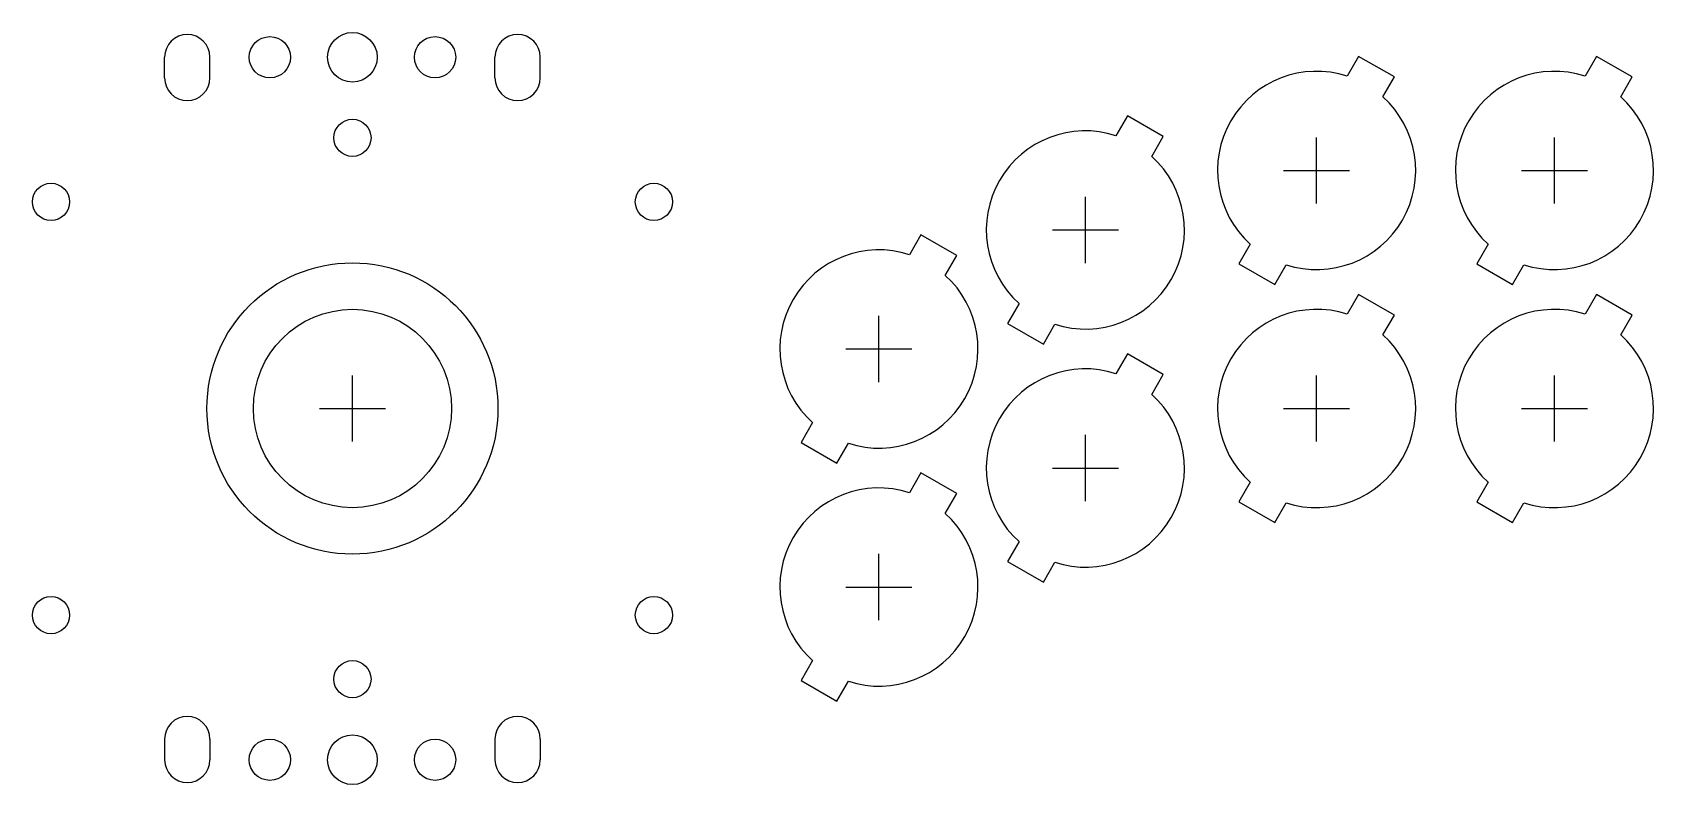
# Model space of a CAD drawing. Header units: millimetres. Extents: x -39 to 158, y -46 to 46.
import ezdxf

# ---------------------------------------------------------------- set-up
doc = ezdxf.new("R2010")
doc.units = ezdxf.units.MM
for name, color, linetype in [('BUTTONS', 1, 'Continuous'), ('GL_PLATE_HOLES', 2, 'Continuous'), ('JOYSTICK_BORE_24', 5, 'Continuous'), ('JOYSTICK_BORE_35.25', 3, 'Continuous'), ('REFERENCE', 8, 'Continuous')]:
    doc.layers.add(name, color=color, linetype=linetype)

msp = doc.modelspace()

# ---------------------------------------------------------------- linework, layer by layer
at = {"layer": 'BUTTONS'}
for points in [[(120.45, 40.21, 0.809427), (108.72, 19.89), (107.33, 17.49), (111.67, 14.99), (113.05, 17.39, 0.809427), (124.78, 37.71), (126.17, 40.11), (121.83, 42.61)], [(149.25, 40.21, 0.809427), (137.52, 19.89), (136.13, 17.49), (140.47, 14.99), (141.85, 17.39, 0.809427), (153.58, 37.71), (154.97, 40.11), (150.63, 42.61)], [(92.45, 33.01, 0.809427), (80.72, 12.69), (79.33, 10.29), (83.67, 7.79), (85.05, 10.19, 0.809427), (96.78, 30.51), (98.17, 32.91), (93.83, 35.41)], [(67.45, 18.61, 0.809427), (55.72, -1.71), (54.33, -4.11), (58.67, -6.61), (60.05, -4.21, 0.809427), (71.78, 16.11), (73.17, 18.51), (68.83, 21.01)], [(120.45, 11.41, 0.809427), (108.72, -8.91), (107.33, -11.31), (111.67, -13.81), (113.05, -11.41, 0.809427), (124.78, 8.91), (126.17, 11.31), (121.83, 13.81)], [(149.25, 11.41, 0.809427), (137.52, -8.91), (136.13, -11.31), (140.47, -13.81), (141.85, -11.41, 0.809427), (153.58, 8.91), (154.97, 11.31), (150.63, 13.81)], [(92.45, 4.21, 0.809427), (80.72, -16.11), (79.33, -18.51), (83.67, -21.01), (85.05, -18.61, 0.809427), (96.78, 1.71), (98.17, 4.11), (93.83, 6.61)], [(67.45, -10.19, 0.809427), (55.72, -30.51), (54.33, -32.91), (58.67, -35.41), (60.05, -33.01, 0.809427), (71.78, -12.69), (73.17, -10.29), (68.83, -7.79)]]:
    msp.add_lwpolyline(points, format="xyb", close=True, dxfattribs=at)
at = {"layer": 'GL_PLATE_HOLES'}
for p, q in [((-22.75, 40), (-22.75, 42.5)), ((-17.25, 40), (-17.25, 42.5)), ((17.25, 40), (17.25, 42.5)), ((22.75, 40), (22.75, 42.5)), ((-22.75, -40), (-22.75, -42.5)), ((-17.25, -40), (-17.25, -42.5)), ((17.25, -40), (17.25, -42.5)), ((22.75, -40), (22.75, -42.5))]:
    msp.add_line(p, q, dxfattribs=at)
for centre, radius in [((0, 42.5), 3), ((-10, 42.5), 2.5), ((10, 42.5), 2.5), ((0, 32.75), 2.25), ((-36.5, 25), 2.25), ((36.5, 25), 2.25), ((-36.5, -25), 2.25), ((36.5, -25), 2.25), ((0, -32.75), 2.25), ((-10, -42.5), 2.5), ((0, -42.5), 3), ((10, -42.5), 2.5)]:
    msp.add_circle(centre, radius, dxfattribs=at)
for centre, start, end in [((-20, 42.5), 0, 180), ((20, 42.5), 0, 180), ((-20, 40), 180, 360), ((20, 40), 180, 360), ((-20, -40), 0, 180), ((20, -40), 0, 180), ((-20, -42.5), -180, 0), ((20, -42.5), -180, 0)]:
    msp.add_arc(centre, 2.75, start, end, dxfattribs=at)
at = {"layer": 'JOYSTICK_BORE_24'}
msp.add_circle((0, 0), 12, dxfattribs=at)
at = {"layer": 'JOYSTICK_BORE_35.25'}
msp.add_circle((0, 0), 17.62, dxfattribs=at)
at = {"layer": 'REFERENCE'}
for p, q in [((116.75, 24.8), (116.75, 32.8)), ((145.55, 24.8), (145.55, 32.8)), ((112.75, 28.8), (120.75, 28.8)), ((141.55, 28.8), (149.55, 28.8)), ((88.75, 17.6), (88.75, 25.6)), ((84.75, 21.6), (92.75, 21.6)), ((63.75, 3.2), (63.75, 11.2)), ((59.75, 7.2), (67.75, 7.2)), ((0, -4), (0, 4)), ((116.75, -4), (116.75, 4)), ((145.55, -4), (145.55, 4)), ((-4, 0), (4, 0)), ((112.75, 0), (120.75, 0)), ((141.55, 0), (149.55, 0)), ((88.75, -11.2), (88.75, -3.2)), ((84.75, -7.2), (92.75, -7.2)), ((63.75, -25.6), (63.75, -17.6)), ((59.75, -21.6), (67.75, -21.6))]:
    msp.add_line(p, q, dxfattribs=at)

doc.saveas('drawing.dxf')
